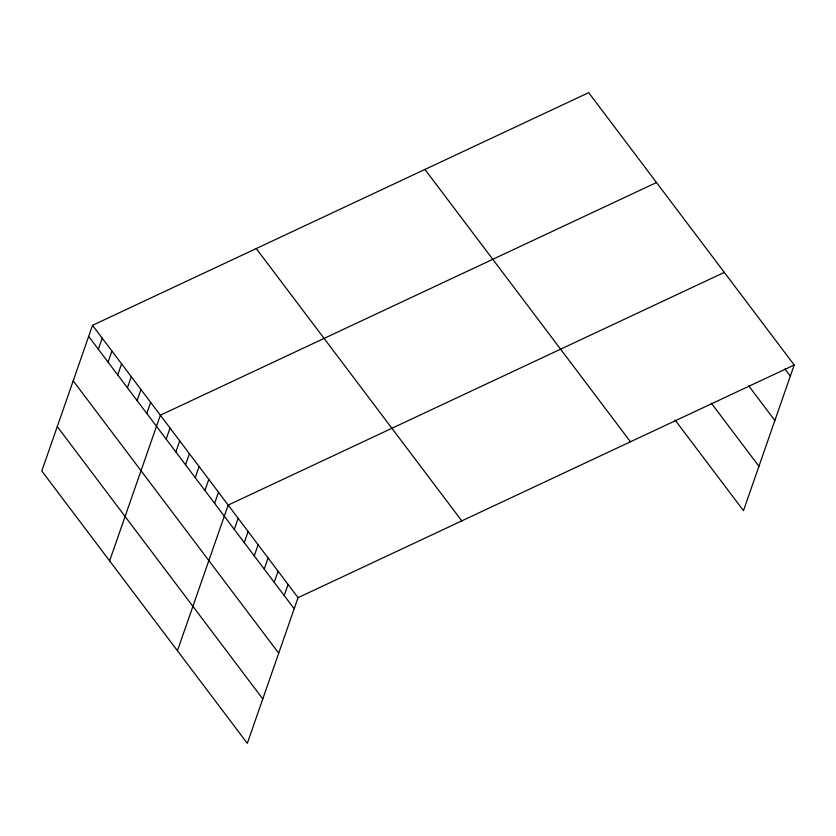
<?xml version="1.0" encoding="UTF-8"?>
<svg xmlns="http://www.w3.org/2000/svg" width="836" height="836" viewBox="0 0 836 836"><rect width="100%" height="100%" fill="white"/><g stroke="black" fill="none" stroke-linecap="round" stroke-linejoin="round"><path stroke-width="1.25" d="M92.524 325.329L41.8 471.002L247.32 743.34L298.055 597.667L794.2 364.998L588.68 92.66L92.524 325.329L298.055 597.667M98.355 349.27L102.222 338.172M108.043 362.113L111.909 351.005M117.73 374.946L121.596 363.848M127.417 387.789L131.283 376.681M137.104 400.622L140.97 389.524M146.791 413.465L150.658 402.367M109.62 560.872L160.355 415.199L656.5 182.53M166.176 439.14L170.042 428.042M175.863 451.983L179.73 440.875M185.55 464.816L189.417 453.718M195.237 477.659L199.104 466.561M204.935 490.502L208.791 479.394M214.622 503.335L218.489 492.237M177.441 650.742L228.176 505.069L724.321 272.4M234.289 529.407L238.155 518.299M244.269 542.637L248.135 531.529M254.259 555.856L258.125 544.758M264.239 569.086L268.105 557.988M274.218 582.316L278.085 571.218M284.198 595.545L288.065 584.437M794.2 364.998L743.476 510.671L675.133 420.111M784.962 368.979L790.333 376.106M748.763 385.918L774.867 420.508M711.332 403.171L758.931 466.269M424.949 169.436L630.469 441.784M256.255 248.543L461.785 520.891M88.658 336.427L294.188 608.775M73.202 380.84L278.722 653.177M57.266 426.59L262.786 698.938"/></g></svg>
